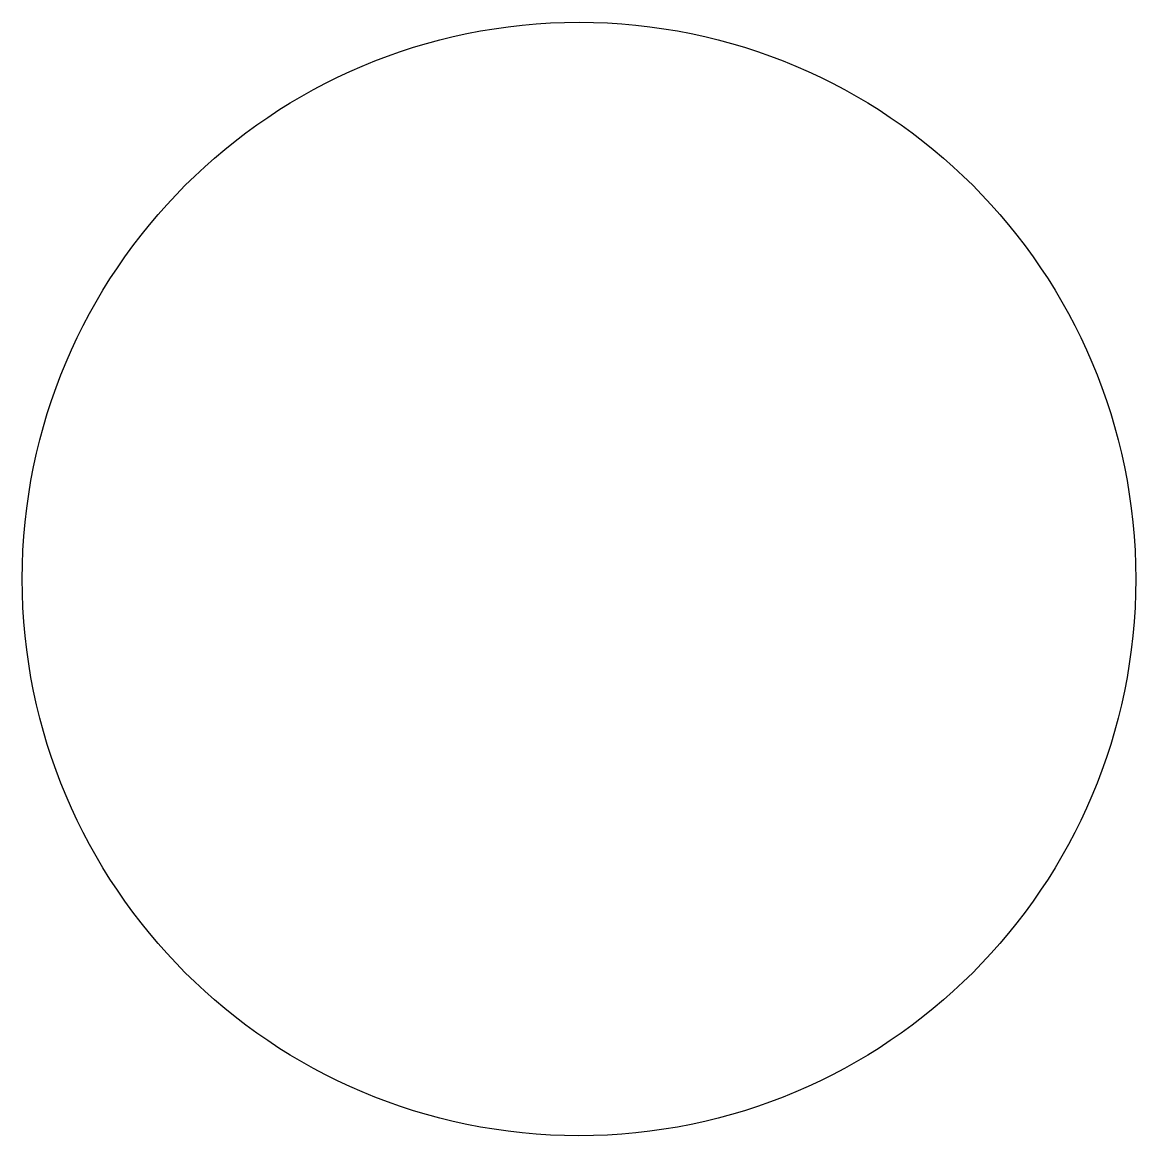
# Model space of a CAD drawing. Extents: x -1000000 to 4000001, y -4700000 to 300000.
import ezdxf

# ---------------------------------------------------------------- set-up
doc = ezdxf.new("R2010")
doc.units = 0
doc.header["$MEASUREMENT"] = 0

msp = doc.modelspace()

# ---------------------------------------------------------------- linework, layer by layer
msp.add_circle((1500000.5, -2200000.25), 2500000.12)

doc.saveas('drawing.dxf')
